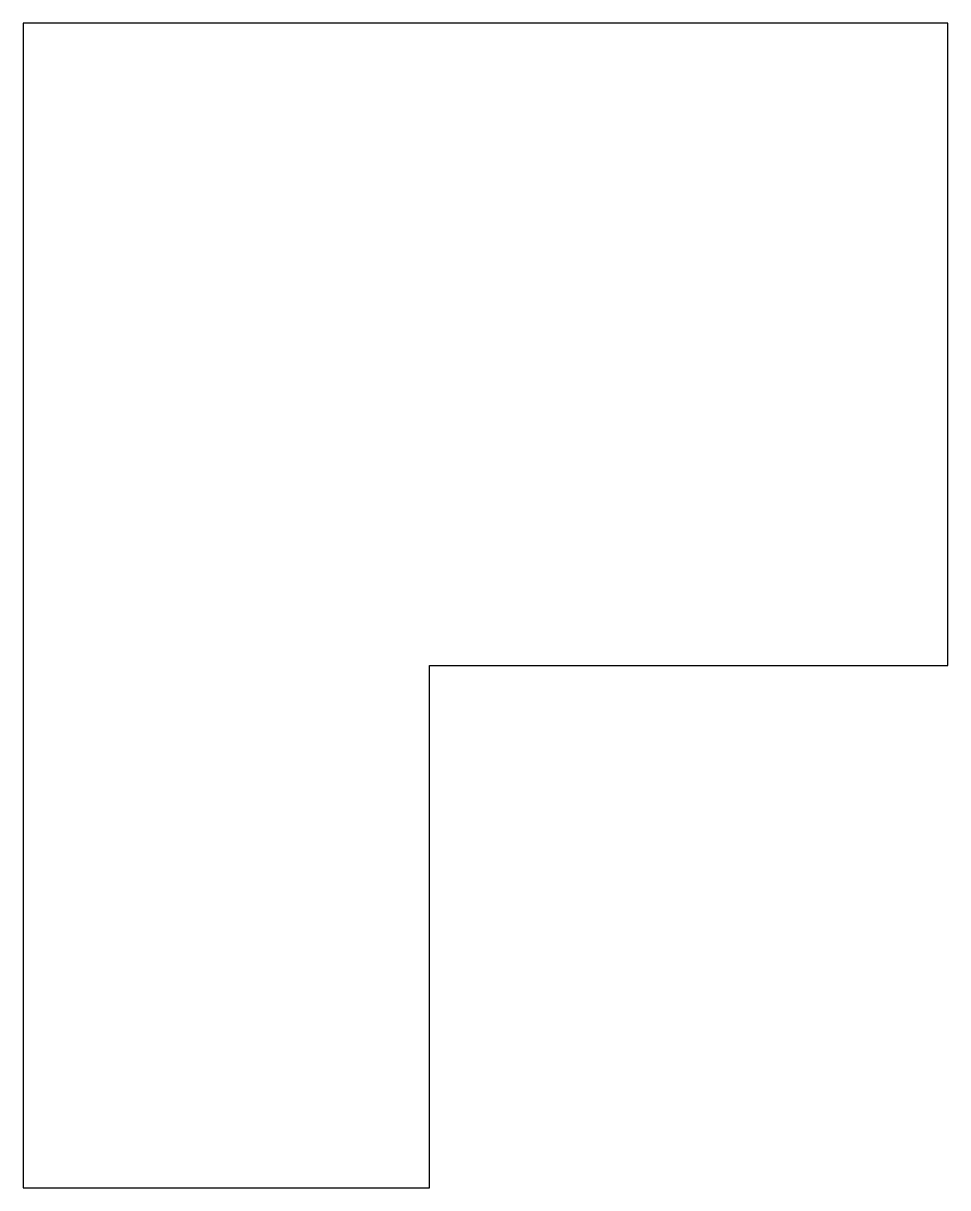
# Model space of a CAD drawing. Header units: millimetres. Extents: x 0 to 1195, y -1505 to 0.
import ezdxf

# ---------------------------------------------------------------- set-up
doc = ezdxf.new("R2010")
doc.units = ezdxf.units.MM

msp = doc.modelspace()

# ---------------------------------------------------------------- linework, layer by layer
at = {"color": 7, "linetype": 'Continuous', "lineweight": 25}
for p, q in [((1195, 0), (0, 0)), ((0, 0), (0, -1505)), ((1195, -830), (1195, 0)), ((525, -830), (1195, -830)), ((525, -1505), (525, -830)), ((0, -1505), (525, -1505))]:
    msp.add_line(p, q, dxfattribs=at)

doc.saveas('drawing.dxf')
